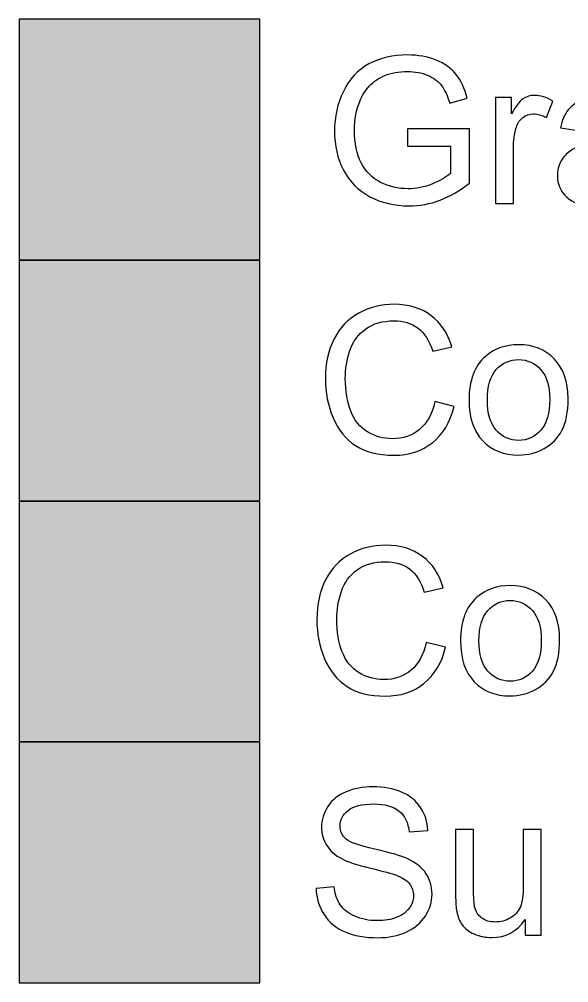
# Model space of a CAD drawing. Header units: centimetres. Extents: x -67.6 to -20.6, y -25.4 to 27.8.
# Drawn here: x -25.468 to -23.185, y -5.454 to -1.454 of the extents above; entities that cross this region are included whole.
import ezdxf

# ---------------------------------------------------------------- set-up
doc = ezdxf.new("R2010")
doc.units = ezdxf.units.CM
doc.header["$MEASUREMENT"] = 0
doc.layers.add('Layer 1', color=7, linetype='Continuous')

msp = doc.modelspace()

# ---------------------------------------------------------------- hatches: boundary and pattern name
at = {"layer": 'Layer 1', "true_color": 0x00a859}
msp.add_hatch(color=114, dxfattribs=at).paths.add_polyline_path([(-25.46805, -2.45374), (-24.46805, -2.45374), (-24.46805, -1.45374), (-25.46805, -1.45374), (-25.46805, -2.45374)])
at = {"layer": 'Layer 1', "true_color": 0xed3237}
msp.add_hatch(color=240, dxfattribs=at).paths.add_polyline_path([(-25.46805, -3.45374), (-24.46805, -3.45374), (-24.46805, -2.45374), (-25.46805, -2.45374), (-25.46805, -3.45374)])
at = {"layer": 'Layer 1', "true_color": 0x373435}
msp.add_hatch(color=250, dxfattribs=at).paths.add_polyline_path([(-25.46805, -4.45374), (-24.46805, -4.45374), (-24.46805, -3.45374), (-25.46805, -3.45374), (-25.46805, -4.45374)])
at = {"layer": 'Layer 1', "true_color": 0x00afef}
msp.add_hatch(color=140, dxfattribs=at).paths.add_polyline_path([(-25.46805, -5.45374), (-24.46805, -5.45374), (-24.46805, -4.45374), (-25.46805, -4.45374), (-25.46805, -5.45374)])

# ---------------------------------------------------------------- linework, layer by layer
at = {"layer": 'Layer 1', "color": 114}
msp.add_lwpolyline([(-25.46805, -2.45374), (-24.46805, -2.45374), (-24.46805, -1.45374), (-25.46805, -1.45374), (-25.46805, -2.45374)], close=True, dxfattribs=at)
at = {"layer": 'Layer 1', "color": 240}
msp.add_lwpolyline([(-25.46805, -3.45374), (-24.46805, -3.45374), (-24.46805, -2.45374), (-25.46805, -2.45374), (-25.46805, -3.45374)], close=True, dxfattribs=at)
at = {"layer": 'Layer 1', "color": 250}
msp.add_lwpolyline([(-25.46805, -4.45374), (-24.46805, -4.45374), (-24.46805, -3.45374), (-25.46805, -3.45374), (-25.46805, -4.45374)], close=True, dxfattribs=at)
at = {"layer": 'Layer 1', "color": 140}
msp.add_lwpolyline([(-25.46805, -5.45374), (-24.46805, -5.45374), (-24.46805, -4.45374), (-25.46805, -4.45374), (-25.46805, -5.45374)], close=True, dxfattribs=at)
at = {"layer": 'Layer 1', "color": 114}
for points, knots in [([(-23.8545, -1.98042), (-23.8545, -1.98042), (-23.8545, -1.9093), (-23.8545, -1.9093), (-23.8545, -1.9093), (-23.59796, -1.9093), (-23.59796, -1.9093), (-23.59796, -1.9093), (-23.59796, -2.13395), (-23.59796, -2.13395), (-23.63733, -2.16527), (-23.67797, -2.18898), (-23.71988, -2.20478), (-23.76179, -2.22059), (-23.80483, -2.22849), (-23.84886, -2.22849), (-23.90841, -2.22849), (-23.96245, -2.21579), (-24.01114, -2.19025), (-24.05968, -2.16485), (-24.09651, -2.12788), (-24.1212, -2.07976), (-24.14604, -2.0315), (-24.15846, -1.97759), (-24.15846, -1.91819), (-24.15846, -1.8592), (-24.14618, -1.80417), (-24.12149, -1.75294), (-24.09679, -1.70186), (-24.06137, -1.6639), (-24.01509, -1.63921), (-23.9688, -1.61437), (-23.91546, -1.60195), (-23.85507, -1.60195), (-23.81132, -1.60195), (-23.77167, -1.60901), (-23.73625, -1.62326), (-23.70083, -1.63751), (-23.67303, -1.65727), (-23.65299, -1.68253), (-23.63282, -1.70793), (-23.61758, -1.74109), (-23.60713, -1.78187), (-23.60713, -1.78187), (-23.67952, -1.80163), (-23.67952, -1.80163), (-23.6887, -1.77086), (-23.69998, -1.74659), (-23.71339, -1.72881), (-23.72694, -1.71117), (-23.74613, -1.69706), (-23.77125, -1.68648), (-23.79622, -1.6759), (-23.82402, -1.67053), (-23.85464, -1.67053), (-23.89119, -1.67053), (-23.9228, -1.67618), (-23.94961, -1.68733), (-23.97628, -1.69847), (-23.99773, -1.71315), (-24.01424, -1.73149), (-24.03061, -1.7497), (-24.04331, -1.76974), (-24.05234, -1.79147), (-24.06772, -1.82914), (-24.07548, -1.86978), (-24.07548, -1.91367), (-24.07548, -1.96786), (-24.06617, -2.01315), (-24.04768, -2.0497), (-24.02906, -2.08611), (-24.00196, -2.1132), (-23.96654, -2.13084), (-23.93098, -2.14848), (-23.89331, -2.15737), (-23.85337, -2.15737), (-23.81866, -2.15737), (-23.78479, -2.1506), (-23.75177, -2.13719), (-23.71875, -2.12364), (-23.69378, -2.10939), (-23.6767, -2.09401), (-23.6767, -2.09401), (-23.6767, -1.98042), (-23.6767, -1.98042), (-23.6767, -1.98042), (-23.8545, -1.98042), (-23.8545, -1.98042)], [0, 0, 0, 0, 0.0344828, 0.0344828, 0.0344828, 0.0689655, 0.0689655, 0.0689655, 0.1034483, 0.1034483, 0.1034483, 0.137931, 0.137931, 0.137931, 0.1724138, 0.1724138, 0.1724138, 0.2068966, 0.2068966, 0.2068966, 0.2413793, 0.2413793, 0.2413793, 0.2758621, 0.2758621, 0.2758621, 0.3103448, 0.3103448, 0.3103448, 0.3448276, 0.3448276, 0.3448276, 0.3793103, 0.3793103, 0.3793103, 0.4137931, 0.4137931, 0.4137931, 0.4482759, 0.4482759, 0.4482759, 0.4827586, 0.4827586, 0.4827586, 0.5172414, 0.5172414, 0.5172414, 0.5517241, 0.5517241, 0.5517241, 0.5862069, 0.5862069, 0.5862069, 0.6206897, 0.6206897, 0.6206897, 0.6551724, 0.6551724, 0.6551724, 0.6896552, 0.6896552, 0.6896552, 0.7241379, 0.7241379, 0.7241379, 0.7586207, 0.7586207, 0.7586207, 0.7931034, 0.7931034, 0.7931034, 0.8275862, 0.8275862, 0.8275862, 0.862069, 0.862069, 0.862069, 0.8965517, 0.8965517, 0.8965517, 0.9310345, 0.9310345, 0.9310345, 0.9655172, 0.9655172, 0.9655172, 1, 1, 1, 1]), ([(-23.48973, -2.21833), (-23.48973, -2.21833), (-23.48973, -1.77891), (-23.48973, -1.77891), (-23.48973, -1.77891), (-23.42284, -1.77891), (-23.42284, -1.77891), (-23.42284, -1.77891), (-23.42284, -1.84622), (-23.42284, -1.84622), (-23.40577, -1.81503), (-23.38996, -1.79443), (-23.37543, -1.78455), (-23.36089, -1.77453), (-23.34495, -1.76959), (-23.32759, -1.76959), (-23.30247, -1.76959), (-23.27693, -1.7775), (-23.25097, -1.79316), (-23.25097, -1.79316), (-23.27749, -1.86188), (-23.27749, -1.86188), (-23.29556, -1.85172), (-23.31362, -1.84664), (-23.33168, -1.84664), (-23.34791, -1.84664), (-23.36244, -1.85158), (-23.37528, -1.86132), (-23.38813, -1.87105), (-23.3973, -1.8846), (-23.4028, -1.90196), (-23.41113, -1.92835), (-23.41522, -1.95727), (-23.41522, -1.98874), (-23.41522, -1.98874), (-23.41522, -2.21833), (-23.41522, -2.21833), (-23.41522, -2.21833), (-23.48973, -2.21833), (-23.48973, -2.21833)], [0, 0, 0, 0, 0.0769231, 0.0769231, 0.0769231, 0.1538462, 0.1538462, 0.1538462, 0.2307692, 0.2307692, 0.2307692, 0.3076923, 0.3076923, 0.3076923, 0.3846154, 0.3846154, 0.3846154, 0.4615385, 0.4615385, 0.4615385, 0.5384615, 0.5384615, 0.5384615, 0.6153846, 0.6153846, 0.6153846, 0.6923077, 0.6923077, 0.6923077, 0.7692308, 0.7692308, 0.7692308, 0.8461538, 0.8461538, 0.8461538, 0.9230769, 0.9230769, 0.9230769, 1, 1, 1, 1]), ([(-22.91992, -2.1633), (-22.94758, -2.18686), (-22.97425, -2.20337), (-22.99979, -2.21311), (-23.02533, -2.22285), (-23.0527, -2.22764), (-23.08206, -2.22764), (-23.13032, -2.22764), (-23.16743, -2.21593), (-23.19339, -2.19237), (-23.21936, -2.16894), (-23.23234, -2.13888), (-23.23234, -2.10234), (-23.23234, -2.08089), (-23.2274, -2.06127), (-23.21766, -2.04349), (-23.20779, -2.02571), (-23.19495, -2.0116), (-23.17914, -2.00088), (-23.1632, -1.99015), (-23.14542, -1.98197), (-23.12552, -1.97646), (-23.11084, -1.97265), (-23.08869, -1.96899), (-23.0592, -1.96532), (-22.99908, -1.95826), (-22.95463, -1.94965), (-22.92627, -1.93978), (-22.92599, -1.92962), (-22.92585, -1.92312), (-22.92585, -1.92044), (-22.92585, -1.89025), (-22.9329, -1.86894), (-22.94701, -1.85652), (-22.96606, -1.83973), (-22.99443, -1.8314), (-23.03196, -1.8314), (-23.0671, -1.8314), (-23.09306, -1.83761), (-23.10971, -1.84989), (-23.12651, -1.86216), (-23.13878, -1.8839), (-23.14683, -1.91522), (-23.14683, -1.91522), (-23.21964, -1.90506), (-23.21964, -1.90506), (-23.21301, -1.87388), (-23.20214, -1.84862), (-23.1869, -1.82943), (-23.17166, -1.81024), (-23.14965, -1.79556), (-23.12086, -1.78512), (-23.09222, -1.77482), (-23.05877, -1.76959), (-23.02095, -1.76959), (-22.98342, -1.76959), (-22.9528, -1.77397), (-22.92923, -1.78286), (-22.90581, -1.79175), (-22.88845, -1.80276), (-22.87744, -1.81616), (-22.86644, -1.82957), (-22.85868, -1.8465), (-22.85416, -1.86696), (-22.85176, -1.87966), (-22.85049, -1.90252), (-22.85049, -1.9354), (-22.85049, -1.9354), (-22.85049, -2.03418), (-22.85049, -2.03418), (-22.85049, -2.10318), (-22.84894, -2.14679), (-22.84584, -2.16527), (-22.84287, -2.18376), (-22.83666, -2.2014), (-22.82763, -2.21833), (-22.82763, -2.21833), (-22.90553, -2.21833), (-22.90553, -2.21833), (-22.913, -2.20267), (-22.9178, -2.18432), (-22.91992, -2.1633)], [0, 0, 0, 0, 0.037037, 0.037037, 0.037037, 0.0740741, 0.0740741, 0.0740741, 0.1111111, 0.1111111, 0.1111111, 0.1481481, 0.1481481, 0.1481481, 0.1851852, 0.1851852, 0.1851852, 0.2222222, 0.2222222, 0.2222222, 0.2592593, 0.2592593, 0.2592593, 0.2962963, 0.2962963, 0.2962963, 0.3333333, 0.3333333, 0.3333333, 0.3703704, 0.3703704, 0.3703704, 0.4074074, 0.4074074, 0.4074074, 0.4444444, 0.4444444, 0.4444444, 0.4814815, 0.4814815, 0.4814815, 0.5185185, 0.5185185, 0.5185185, 0.5555556, 0.5555556, 0.5555556, 0.5925926, 0.5925926, 0.5925926, 0.6296296, 0.6296296, 0.6296296, 0.6666667, 0.6666667, 0.6666667, 0.7037037, 0.7037037, 0.7037037, 0.7407407, 0.7407407, 0.7407407, 0.7777778, 0.7777778, 0.7777778, 0.8148148, 0.8148148, 0.8148148, 0.8518519, 0.8518519, 0.8518519, 0.8888889, 0.8888889, 0.8888889, 0.9259259, 0.9259259, 0.9259259, 0.962963, 0.962963, 0.962963, 1, 1, 1, 1])]:
    msp.add_open_spline(points, degree=3, knots=knots, dxfattribs=at)
at = {"layer": 'Layer 1', "color": 240}
for points, knots in [([(-23.74161, -3.04095), (-23.74161, -3.04095), (-23.66118, -3.06127), (-23.66118, -3.06127), (-23.67797, -3.12717), (-23.70817, -3.17727), (-23.75177, -3.21184), (-23.79538, -3.24641), (-23.84872, -3.26377), (-23.9118, -3.26377), (-23.97699, -3.26377), (-24.03005, -3.25051), (-24.07097, -3.22384), (-24.11189, -3.19731), (-24.14294, -3.15878), (-24.16424, -3.10841), (-24.18555, -3.05789), (-24.19628, -3.00384), (-24.19628, -2.94599), (-24.19628, -2.88291), (-24.18428, -2.82788), (-24.16015, -2.78089), (-24.13602, -2.7339), (-24.10173, -2.69819), (-24.05728, -2.67378), (-24.01283, -2.64937), (-23.96387, -2.63723), (-23.91053, -2.63723), (-23.84985, -2.63723), (-23.79891, -2.65262), (-23.7577, -2.68352), (-23.71636, -2.71442), (-23.68757, -2.75774), (-23.67134, -2.81362), (-23.67134, -2.81362), (-23.75008, -2.83225), (-23.75008, -2.83225), (-23.76405, -2.78822), (-23.78451, -2.75605), (-23.81118, -2.73601), (-23.83785, -2.71583), (-23.87144, -2.70581), (-23.91194, -2.70581), (-23.95836, -2.70581), (-23.99731, -2.71696), (-24.02849, -2.73926), (-24.05968, -2.76155), (-24.08169, -2.79161), (-24.09425, -2.82915), (-24.10695, -2.86682), (-24.1133, -2.90563), (-24.1133, -2.94556), (-24.1133, -2.99707), (-24.10582, -3.04208), (-24.09087, -3.08047), (-24.07591, -3.11899), (-24.05262, -3.14764), (-24.02102, -3.16669), (-23.98941, -3.18574), (-23.95526, -3.19519), (-23.91843, -3.19519), (-23.87355, -3.19519), (-23.83574, -3.18221), (-23.80469, -3.15638), (-23.77365, -3.13042), (-23.75262, -3.09204), (-23.74161, -3.04095)], [0, 0, 0, 0, 0.0454545, 0.0454545, 0.0454545, 0.0909091, 0.0909091, 0.0909091, 0.1363636, 0.1363636, 0.1363636, 0.1818182, 0.1818182, 0.1818182, 0.2272727, 0.2272727, 0.2272727, 0.2727273, 0.2727273, 0.2727273, 0.3181818, 0.3181818, 0.3181818, 0.3636364, 0.3636364, 0.3636364, 0.4090909, 0.4090909, 0.4090909, 0.4545455, 0.4545455, 0.4545455, 0.5, 0.5, 0.5, 0.5454545, 0.5454545, 0.5454545, 0.5909091, 0.5909091, 0.5909091, 0.6363636, 0.6363636, 0.6363636, 0.6818182, 0.6818182, 0.6818182, 0.7272727, 0.7272727, 0.7272727, 0.7727273, 0.7727273, 0.7727273, 0.8181818, 0.8181818, 0.8181818, 0.8636364, 0.8636364, 0.8636364, 0.9090909, 0.9090909, 0.9090909, 0.9545455, 0.9545455, 0.9545455, 1, 1, 1, 1]), ([(-23.59923, -3.0339), (-23.59923, -2.95276), (-23.57665, -2.89265), (-23.53136, -2.85356), (-23.49368, -2.8211), (-23.44753, -2.80487), (-23.39321, -2.80487), (-23.33295, -2.80487), (-23.28356, -2.82463), (-23.24518, -2.86414), (-23.20694, -2.90351), (-23.18775, -2.95812), (-23.18775, -3.02769), (-23.18775, -3.08413), (-23.19621, -3.12844), (-23.21315, -3.16076), (-23.23008, -3.19307), (-23.25478, -3.21819), (-23.28723, -3.23611), (-23.31955, -3.25403), (-23.35497, -3.26292), (-23.39321, -3.26292), (-23.45473, -3.26292), (-23.5044, -3.24331), (-23.54236, -3.20394), (-23.58032, -3.16457), (-23.59923, -3.10784), (-23.59923, -3.0339)], [0, 0, 0, 0, 0.1111111, 0.1111111, 0.1111111, 0.2222222, 0.2222222, 0.2222222, 0.3333333, 0.3333333, 0.3333333, 0.4444444, 0.4444444, 0.4444444, 0.5555556, 0.5555556, 0.5555556, 0.6666667, 0.6666667, 0.6666667, 0.7777778, 0.7777778, 0.7777778, 0.8888889, 0.8888889, 0.8888889, 1, 1, 1, 1]), ([(-23.52303, -3.03404), (-23.52303, -3.0902), (-23.51075, -3.13225), (-23.4862, -3.16005), (-23.4615, -3.18799), (-23.4306, -3.20196), (-23.39321, -3.20196), (-23.35624, -3.20196), (-23.32547, -3.18799), (-23.30078, -3.15991), (-23.27623, -3.13183), (-23.26395, -3.08907), (-23.26395, -3.03164), (-23.26395, -2.97745), (-23.27637, -2.93639), (-23.30106, -2.90859), (-23.32576, -2.88065), (-23.35652, -2.86668), (-23.39321, -2.86668), (-23.4306, -2.86668), (-23.4615, -2.88051), (-23.4862, -2.90831), (-23.51075, -2.93611), (-23.52303, -2.97802), (-23.52303, -3.03404)], [0, 0, 0, 0, 0.125, 0.125, 0.125, 0.25, 0.25, 0.25, 0.375, 0.375, 0.375, 0.5, 0.5, 0.5, 0.625, 0.625, 0.625, 0.75, 0.75, 0.75, 0.875, 0.875, 0.875, 1, 1, 1, 1])]:
    msp.add_open_spline(points, degree=3, knots=knots, dxfattribs=at)
at = {"layer": 'Layer 1', "color": 250}
for points, knots in [([(-23.77689, -4.04095), (-23.77689, -4.04095), (-23.69646, -4.06127), (-23.69646, -4.06127), (-23.71325, -4.12717), (-23.74345, -4.17727), (-23.78705, -4.21184), (-23.83066, -4.24641), (-23.884, -4.26377), (-23.94708, -4.26377), (-24.01227, -4.26377), (-24.06533, -4.25051), (-24.10625, -4.22384), (-24.14717, -4.19731), (-24.17822, -4.15878), (-24.19952, -4.10841), (-24.22083, -4.05789), (-24.23156, -4.00384), (-24.23156, -3.94599), (-24.23156, -3.88291), (-24.21956, -3.82788), (-24.19543, -3.78089), (-24.1713, -3.7339), (-24.13701, -3.69819), (-24.09256, -3.67378), (-24.04811, -3.64937), (-23.99915, -3.63723), (-23.94581, -3.63723), (-23.88513, -3.63723), (-23.83419, -3.65262), (-23.79298, -3.68352), (-23.75164, -3.71442), (-23.72285, -3.75774), (-23.70662, -3.81362), (-23.70662, -3.81362), (-23.78536, -3.83225), (-23.78536, -3.83225), (-23.79933, -3.78822), (-23.81979, -3.75605), (-23.84646, -3.73601), (-23.87313, -3.71583), (-23.90672, -3.70581), (-23.94722, -3.70581), (-23.99364, -3.70581), (-24.03259, -3.71696), (-24.06377, -3.73926), (-24.09496, -3.76155), (-24.11697, -3.79161), (-24.12953, -3.82915), (-24.14223, -3.86682), (-24.14858, -3.90563), (-24.14858, -3.94556), (-24.14858, -3.99707), (-24.1411, -4.04208), (-24.12615, -4.08047), (-24.11119, -4.11899), (-24.0879, -4.14764), (-24.0563, -4.16669), (-24.02469, -4.18574), (-23.99054, -4.19519), (-23.95371, -4.19519), (-23.90883, -4.19519), (-23.87102, -4.18221), (-23.83997, -4.15638), (-23.80893, -4.13042), (-23.7879, -4.09204), (-23.77689, -4.04095)], [0, 0, 0, 0, 0.0454545, 0.0454545, 0.0454545, 0.0909091, 0.0909091, 0.0909091, 0.1363636, 0.1363636, 0.1363636, 0.1818182, 0.1818182, 0.1818182, 0.2272727, 0.2272727, 0.2272727, 0.2727273, 0.2727273, 0.2727273, 0.3181818, 0.3181818, 0.3181818, 0.3636364, 0.3636364, 0.3636364, 0.4090909, 0.4090909, 0.4090909, 0.4545455, 0.4545455, 0.4545455, 0.5, 0.5, 0.5, 0.5454545, 0.5454545, 0.5454545, 0.5909091, 0.5909091, 0.5909091, 0.6363636, 0.6363636, 0.6363636, 0.6818182, 0.6818182, 0.6818182, 0.7272727, 0.7272727, 0.7272727, 0.7727273, 0.7727273, 0.7727273, 0.8181818, 0.8181818, 0.8181818, 0.8636364, 0.8636364, 0.8636364, 0.9090909, 0.9090909, 0.9090909, 0.9545455, 0.9545455, 0.9545455, 1, 1, 1, 1]), ([(-23.63451, -4.0339), (-23.63451, -3.95276), (-23.61193, -3.89265), (-23.56664, -3.85356), (-23.52896, -3.8211), (-23.48281, -3.80487), (-23.42849, -3.80487), (-23.36823, -3.80487), (-23.31884, -3.82463), (-23.28046, -3.86414), (-23.24222, -3.90351), (-23.22303, -3.95812), (-23.22303, -4.02769), (-23.22303, -4.08413), (-23.23149, -4.12844), (-23.24843, -4.16076), (-23.26536, -4.19307), (-23.29006, -4.21819), (-23.32251, -4.23611), (-23.35483, -4.25403), (-23.39025, -4.26292), (-23.42849, -4.26292), (-23.49001, -4.26292), (-23.53968, -4.24331), (-23.57764, -4.20394), (-23.6156, -4.16457), (-23.63451, -4.10784), (-23.63451, -4.0339)], [0, 0, 0, 0, 0.1111111, 0.1111111, 0.1111111, 0.2222222, 0.2222222, 0.2222222, 0.3333333, 0.3333333, 0.3333333, 0.4444444, 0.4444444, 0.4444444, 0.5555556, 0.5555556, 0.5555556, 0.6666667, 0.6666667, 0.6666667, 0.7777778, 0.7777778, 0.7777778, 0.8888889, 0.8888889, 0.8888889, 1, 1, 1, 1]), ([(-23.55831, -4.03404), (-23.55831, -4.0902), (-23.54603, -4.13225), (-23.52148, -4.16005), (-23.49678, -4.18799), (-23.46588, -4.20196), (-23.42849, -4.20196), (-23.39152, -4.20196), (-23.36075, -4.18799), (-23.33606, -4.15991), (-23.31151, -4.13183), (-23.29923, -4.08907), (-23.29923, -4.03164), (-23.29923, -3.97745), (-23.31165, -3.93639), (-23.33634, -3.90859), (-23.36104, -3.88065), (-23.3918, -3.86668), (-23.42849, -3.86668), (-23.46588, -3.86668), (-23.49678, -3.88051), (-23.52148, -3.90831), (-23.54603, -3.93611), (-23.55831, -3.97802), (-23.55831, -4.03404)], [0, 0, 0, 0, 0.125, 0.125, 0.125, 0.25, 0.25, 0.25, 0.375, 0.375, 0.375, 0.5, 0.5, 0.5, 0.625, 0.625, 0.625, 0.75, 0.75, 0.75, 0.875, 0.875, 0.875, 1, 1, 1, 1])]:
    msp.add_open_spline(points, degree=3, knots=knots, dxfattribs=at)
at = {"layer": 'Layer 1', "color": 140}
for points, knots in [([(-24.23494, -5.06212), (-24.23494, -5.06212), (-24.15959, -5.05534), (-24.15959, -5.05534), (-24.15606, -5.08582), (-24.14774, -5.1108), (-24.13461, -5.13041), (-24.12149, -5.14989), (-24.10117, -5.16569), (-24.07365, -5.17783), (-24.04614, -5.18982), (-24.01509, -5.19589), (-23.98066, -5.19589), (-23.95004, -5.19589), (-23.92309, -5.19137), (-23.89966, -5.1822), (-23.87624, -5.17303), (-23.85888, -5.16047), (-23.84745, -5.14453), (-23.83602, -5.12858), (-23.83023, -5.11122), (-23.83023, -5.0926), (-23.83023, -5.07369), (-23.83574, -5.05718), (-23.84674, -5.04292), (-23.85775, -5.02881), (-23.87596, -5.01696), (-23.90136, -5.00722), (-23.91758, -5.00101), (-23.95357, -4.99114), (-24.00931, -4.97773), (-24.06504, -4.96433), (-24.10399, -4.95177), (-24.12629, -4.93991), (-24.15522, -4.92467), (-24.17666, -4.90576), (-24.19078, -4.88333), (-24.20503, -4.86089), (-24.21208, -4.83563), (-24.21208, -4.80783), (-24.21208, -4.77707), (-24.20333, -4.74842), (-24.18598, -4.7219), (-24.16862, -4.69523), (-24.14336, -4.67505), (-24.10992, -4.66122), (-24.07662, -4.64739), (-24.0395, -4.64047), (-23.99872, -4.64047), (-23.95385, -4.64047), (-23.9142, -4.64767), (-23.87991, -4.66221), (-23.84562, -4.6766), (-23.81923, -4.69791), (-23.80074, -4.72613), (-23.78226, -4.75421), (-23.77238, -4.7861), (-23.77097, -4.82166), (-23.77097, -4.82166), (-23.84801, -4.82759), (-23.84801, -4.82759), (-23.85211, -4.78935), (-23.86608, -4.76042), (-23.88993, -4.74095), (-23.91377, -4.72133), (-23.94905, -4.71159), (-23.99562, -4.71159), (-24.04416, -4.71159), (-24.07958, -4.72048), (-24.10173, -4.73826), (-24.12389, -4.75604), (-24.13504, -4.77749), (-24.13504, -4.80261), (-24.13504, -4.82434), (-24.12713, -4.84226), (-24.11147, -4.85638), (-24.09595, -4.87035), (-24.05573, -4.88488), (-23.99054, -4.89956), (-23.92534, -4.91437), (-23.88061, -4.92721), (-23.85634, -4.93822), (-23.8212, -4.95445), (-23.7951, -4.97491), (-23.77831, -4.99989), (-23.76151, -5.02472), (-23.75319, -5.05337), (-23.75319, -5.08582), (-23.75319, -5.11814), (-23.76236, -5.14834), (-23.78085, -5.17684), (-23.79933, -5.20534), (-23.82572, -5.2275), (-23.86029, -5.2433), (-23.89486, -5.25911), (-23.93367, -5.26701), (-23.97699, -5.26701), (-24.03174, -5.26701), (-24.0776, -5.25897), (-24.11457, -5.24302), (-24.15169, -5.22708), (-24.18062, -5.20309), (-24.20164, -5.17091), (-24.22281, -5.13888), (-24.23381, -5.10261), (-24.23494, -5.06212)], [0, 0, 0, 0, 0.0285714, 0.0285714, 0.0285714, 0.0571429, 0.0571429, 0.0571429, 0.0857143, 0.0857143, 0.0857143, 0.1142857, 0.1142857, 0.1142857, 0.1428571, 0.1428571, 0.1428571, 0.1714286, 0.1714286, 0.1714286, 0.2, 0.2, 0.2, 0.2285714, 0.2285714, 0.2285714, 0.2571429, 0.2571429, 0.2571429, 0.2857143, 0.2857143, 0.2857143, 0.3142857, 0.3142857, 0.3142857, 0.3428571, 0.3428571, 0.3428571, 0.3714286, 0.3714286, 0.3714286, 0.4, 0.4, 0.4, 0.4285714, 0.4285714, 0.4285714, 0.4571429, 0.4571429, 0.4571429, 0.4857143, 0.4857143, 0.4857143, 0.5142857, 0.5142857, 0.5142857, 0.5428571, 0.5428571, 0.5428571, 0.5714286, 0.5714286, 0.5714286, 0.6, 0.6, 0.6, 0.6285714, 0.6285714, 0.6285714, 0.6571429, 0.6571429, 0.6571429, 0.6857143, 0.6857143, 0.6857143, 0.7142857, 0.7142857, 0.7142857, 0.7428571, 0.7428571, 0.7428571, 0.7714286, 0.7714286, 0.7714286, 0.8, 0.8, 0.8, 0.8285714, 0.8285714, 0.8285714, 0.8571429, 0.8571429, 0.8571429, 0.8857143, 0.8857143, 0.8857143, 0.9142857, 0.9142857, 0.9142857, 0.9428571, 0.9428571, 0.9428571, 0.9714286, 0.9714286, 0.9714286, 1, 1, 1, 1]), ([(-23.36626, -5.25685), (-23.36626, -5.25685), (-23.36626, -5.19152), (-23.36626, -5.19152), (-23.40041, -5.24133), (-23.44669, -5.26616), (-23.50525, -5.26616), (-23.53108, -5.26616), (-23.55521, -5.26122), (-23.57764, -5.25135), (-23.60008, -5.24133), (-23.61673, -5.22891), (-23.6276, -5.21395), (-23.63846, -5.19885), (-23.64608, -5.18051), (-23.65046, -5.15878), (-23.65342, -5.1441), (-23.65497, -5.12096), (-23.65497, -5.08935), (-23.65497, -5.08935), (-23.65497, -4.81743), (-23.65497, -4.81743), (-23.65497, -4.81743), (-23.58047, -4.81743), (-23.58047, -4.81743), (-23.58047, -4.81743), (-23.58047, -5.06056), (-23.58047, -5.06056), (-23.58047, -5.09937), (-23.57891, -5.12562), (-23.57595, -5.13902), (-23.57129, -5.15864), (-23.56142, -5.17388), (-23.54618, -5.18502), (-23.53108, -5.19617), (-23.51245, -5.20182), (-23.49015, -5.20182), (-23.46786, -5.20182), (-23.44697, -5.19617), (-23.4275, -5.18474), (-23.40803, -5.17331), (-23.3942, -5.15765), (-23.38601, -5.13803), (-23.37797, -5.11842), (-23.37388, -5.08977), (-23.37388, -5.05238), (-23.37388, -5.05238), (-23.37388, -4.81743), (-23.37388, -4.81743), (-23.37388, -4.81743), (-23.29937, -4.81743), (-23.29937, -4.81743), (-23.29937, -4.81743), (-23.29937, -5.25685), (-23.29937, -5.25685), (-23.29937, -5.25685), (-23.36626, -5.25685), (-23.36626, -5.25685)], [0, 0, 0, 0, 0.0526316, 0.0526316, 0.0526316, 0.1052632, 0.1052632, 0.1052632, 0.1578947, 0.1578947, 0.1578947, 0.2105263, 0.2105263, 0.2105263, 0.2631579, 0.2631579, 0.2631579, 0.3157895, 0.3157895, 0.3157895, 0.3684211, 0.3684211, 0.3684211, 0.4210526, 0.4210526, 0.4210526, 0.4736842, 0.4736842, 0.4736842, 0.5263158, 0.5263158, 0.5263158, 0.5789474, 0.5789474, 0.5789474, 0.6315789, 0.6315789, 0.6315789, 0.6842105, 0.6842105, 0.6842105, 0.7368421, 0.7368421, 0.7368421, 0.7894737, 0.7894737, 0.7894737, 0.8421053, 0.8421053, 0.8421053, 0.8947368, 0.8947368, 0.8947368, 0.9473684, 0.9473684, 0.9473684, 1, 1, 1, 1])]:
    msp.add_open_spline(points, degree=3, knots=knots, dxfattribs=at)

doc.saveas('drawing.dxf')
